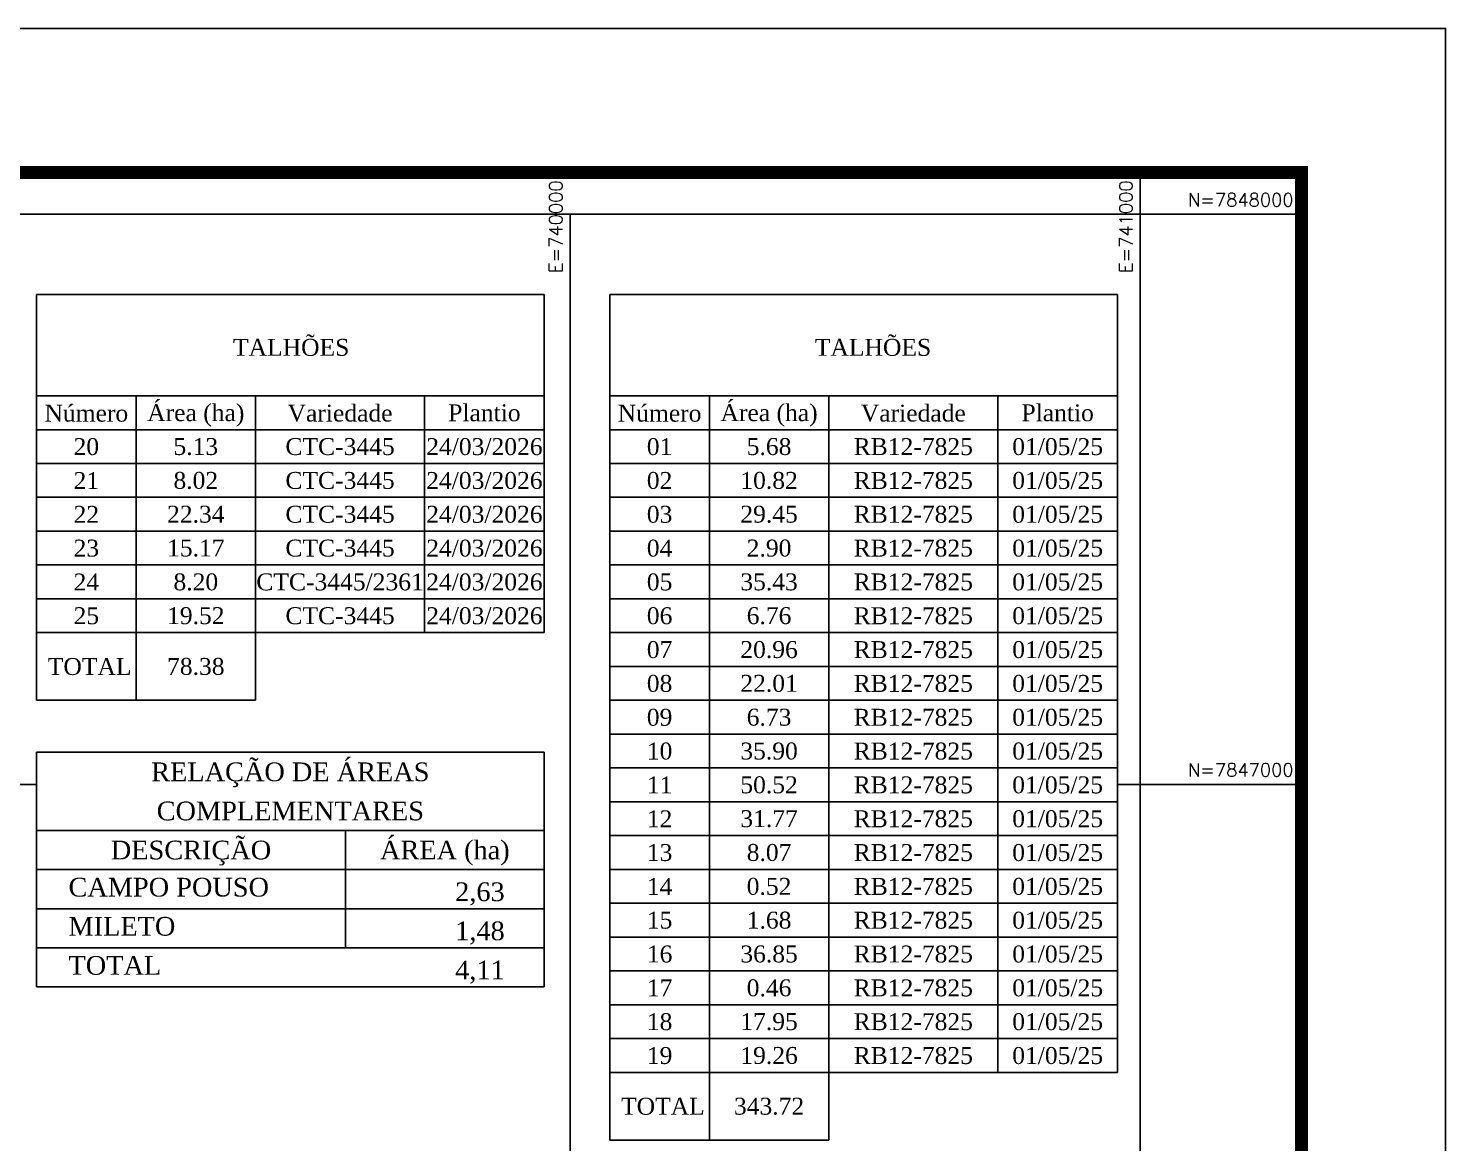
# Model space of a CAD drawing. Extents: x 736225 to 741536, y 7840815 to 7848326.
# Drawn here: x 739050 to 741536, y 7846371 to 7848326 of the extents above; entities that cross this region are included whole.
import ezdxf
from ezdxf.enums import TextEntityAlignment as Align

# ---------------------------------------------------------------- set-up
doc = ezdxf.new("R2010")
doc.units = 0
doc.header["$LTSCALE"] = 0.6
doc.linetypes.add('LIN0', pattern=[0])
for name, color, linetype in [('MALHA', 8, 'Continuous'), ('QUADRO_DE_AREAS_COMPLEMENTARES', 7, 'Continuous'), ('TABELAS', 7, 'Continuous'), ('TG', 7, 'LIN0')]:
    doc.layers.add(name, color=color, linetype=linetype)
doc.styles.add('AGROCAD', font='romans.shx')
doc.styles.add('AREAS', font='times.ttf')

# ---------------------------------------------------------------- blocks, each defined once
blk = doc.blocks.new('coordf')
at = {"layer": 'MALHA', "linetype": 'Continuous', "style": 'AGROCAD'}
blk.add_attdef('COORDF', text='', height=10, dxfattribs=at).set_placement((-6, 6), align=Align.RIGHT)

msp = doc.modelspace()

# ---------------------------------------------------------------- linework, layer by layer
at = {"layer": 'MALHA'}
for points in [[(741000, 7841582.2), (741000, 7848073.3)], [(736477.6, 7848000), (741282.6, 7848000)], [(740000, 7846272.1), (740000, 7848000)], [(736477.6, 7847000), (739063.9, 7847000)], [(740959.8, 7847000), (741282.6, 7847000)]]:
    msp.add_lwpolyline(points, dxfattribs=at)
at = {"layer": 'QUADRO_DE_AREAS_COMPLEMENTARES', "linetype": 'Continuous'}
msp.add_line((739605.9, 7846919.1), (739605.9, 7846713.3), dxfattribs=at)
at = {"layer": 'TABELAS'}
for p, q in [((739063.9, 7847622.1), (739063.9, 7847859.5)), ((739063.9, 7847859.5), (739954.3, 7847859.5)), ((739954.3, 7847859.5), (739954.3, 7847622.1)), ((740069.4, 7847622.1), (740069.4, 7847859.5)), ((740069.4, 7847859.5), (740959.8, 7847859.5)), ((740959.8, 7847859.5), (740959.8, 7847622.1)), ((739954.3, 7847681.5), (739063.9, 7847681.5)), ((739238.7, 7847681.5), (739238.7, 7847622.1)), ((739448, 7847681.5), (739448, 7847622.1)), ((739744.7, 7847681.5), (739744.7, 7847622.1)), ((740959.8, 7847681.5), (740069.4, 7847681.5)), ((740244.2, 7847681.5), (740244.2, 7847622.1)), ((740453.5, 7847681.5), (740453.5, 7847622.1)), ((740750.2, 7847681.5), (740750.2, 7847622.1)), ((739063.9, 7847622.1), (739063.9, 7847562.8)), ((739063.9, 7847622.1), (739463.8, 7847622.1)), ((739954.3, 7847622.1), (739063.9, 7847622.1)), ((739238.7, 7847622.1), (739238.7, 7847562.8)), ((739448, 7847622.1), (739448, 7847562.8)), ((739744.7, 7847622.1), (739744.7, 7847562.8)), ((739744.7, 7847622.1), (739744.7, 7847562.8)), ((739954.3, 7847622.1), (739954.3, 7847562.8)), ((740069.4, 7847622.1), (740069.4, 7847562.8)), ((740069.4, 7847622.1), (740469.3, 7847622.1)), ((740959.8, 7847622.1), (740069.4, 7847622.1)), ((740244.2, 7847622.1), (740244.2, 7847562.8)), ((740453.5, 7847622.1), (740453.5, 7847562.8)), ((740750.2, 7847622.1), (740750.2, 7847562.8)), ((740750.2, 7847622.1), (740750.2, 7847562.8)), ((740959.8, 7847622.1), (740959.8, 7847562.8)), ((739063.9, 7847562.8), (739063.9, 7847503.5)), ((739063.9, 7847562.8), (739954.3, 7847562.8)), ((739238.7, 7847562.8), (739238.7, 7847503.5)), ((739448, 7847562.8), (739448, 7847503.5)), ((739744.7, 7847562.8), (739744.7, 7847503.5)), ((739744.7, 7847562.8), (739744.7, 7847503.5)), ((739954.3, 7847562.8), (739954.3, 7847503.5)), ((740069.4, 7847562.8), (740069.4, 7847503.5)), ((740069.4, 7847562.8), (740959.8, 7847562.8)), ((740244.2, 7847562.8), (740244.2, 7847503.5)), ((740453.5, 7847562.8), (740453.5, 7847503.5)), ((740750.2, 7847562.8), (740750.2, 7847503.5)), ((740750.2, 7847562.8), (740750.2, 7847503.5)), ((740959.8, 7847562.8), (740959.8, 7847503.5)), ((739063.9, 7847503.5), (739063.9, 7847444.1)), ((739063.9, 7847503.5), (739954.3, 7847503.5)), ((739238.7, 7847503.5), (739238.7, 7847444.1)), ((739448, 7847503.5), (739448, 7847444.1)), ((739744.7, 7847503.5), (739744.7, 7847444.1)), ((739744.7, 7847503.5), (739744.7, 7847444.1)), ((739954.3, 7847503.5), (739954.3, 7847444.1)), ((740069.4, 7847503.5), (740069.4, 7847444.1)), ((740069.4, 7847503.5), (740959.8, 7847503.5)), ((740244.2, 7847503.5), (740244.2, 7847444.1)), ((740453.5, 7847503.5), (740453.5, 7847444.1)), ((740750.2, 7847503.5), (740750.2, 7847444.1)), ((740750.2, 7847503.5), (740750.2, 7847444.1)), ((740959.8, 7847503.5), (740959.8, 7847444.1)), ((739063.9, 7847444.1), (739063.9, 7847384.8)), ((739063.9, 7847444.1), (739954.3, 7847444.1)), ((739238.7, 7847444.1), (739238.7, 7847384.8)), ((739448, 7847444.1), (739448, 7847384.8)), ((739744.7, 7847444.1), (739744.7, 7847384.8)), ((739744.7, 7847444.1), (739744.7, 7847384.8)), ((739954.3, 7847444.1), (739954.3, 7847384.8)), ((740069.4, 7847444.1), (740069.4, 7847384.8)), ((740069.4, 7847444.1), (740959.8, 7847444.1)), ((740244.2, 7847444.1), (740244.2, 7847384.8)), ((740453.5, 7847444.1), (740453.5, 7847384.8)), ((740750.2, 7847444.1), (740750.2, 7847384.8)), ((740750.2, 7847444.1), (740750.2, 7847384.8)), ((740959.8, 7847444.1), (740959.8, 7847384.8)), ((739063.9, 7847384.8), (739063.9, 7847325.4)), ((739063.9, 7847384.8), (739954.3, 7847384.8)), ((739238.7, 7847384.8), (739238.7, 7847325.4)), ((739448, 7847384.8), (739448, 7847325.4)), ((739744.7, 7847384.8), (739744.7, 7847325.4)), ((739744.7, 7847384.8), (739744.7, 7847325.4)), ((739954.3, 7847384.8), (739954.3, 7847325.4)), ((740069.4, 7847384.8), (740069.4, 7847325.4)), ((740069.4, 7847384.8), (740959.8, 7847384.8)), ((740244.2, 7847384.8), (740244.2, 7847325.4)), ((740453.5, 7847384.8), (740453.5, 7847325.4)), ((740750.2, 7847384.8), (740750.2, 7847325.4)), ((740750.2, 7847384.8), (740750.2, 7847325.4)), ((740959.8, 7847384.8), (740959.8, 7847325.4)), ((739063.9, 7847325.4), (739063.9, 7847266.1)), ((739063.9, 7847325.4), (739954.3, 7847325.4)), ((739238.7, 7847325.4), (739238.7, 7847266.1)), ((739448, 7847325.4), (739448, 7847266.1)), ((739744.7, 7847325.4), (739744.7, 7847266.1)), ((739744.7, 7847325.4), (739744.7, 7847266.1)), ((739954.3, 7847325.4), (739954.3, 7847266.1)), ((740069.4, 7847325.4), (740069.4, 7847266.1)), ((740069.4, 7847325.4), (740959.8, 7847325.4)), ((740244.2, 7847325.4), (740244.2, 7847266.1)), ((740453.5, 7847325.4), (740453.5, 7847266.1)), ((740750.2, 7847325.4), (740750.2, 7847266.1)), ((740750.2, 7847325.4), (740750.2, 7847266.1)), ((740959.8, 7847325.4), (740959.8, 7847266.1)), ((739063.9, 7847147.4), (739063.9, 7847266.1)), ((739063.9, 7847266.1), (739954.3, 7847266.1)), ((739238.7, 7847266.1), (739238.7, 7847147.4)), ((739448, 7847266.1), (739448, 7847147.4)), ((740069.4, 7847266.1), (740069.4, 7847206.8)), ((740069.4, 7847266.1), (740959.8, 7847266.1)), ((740244.2, 7847266.1), (740244.2, 7847206.8)), ((740453.5, 7847266.1), (740453.5, 7847206.8)), ((740750.2, 7847266.1), (740750.2, 7847206.8)), ((740750.2, 7847266.1), (740750.2, 7847206.8)), ((740959.8, 7847266.1), (740959.8, 7847206.8)), ((740069.4, 7847206.8), (740069.4, 7847147.4)), ((740069.4, 7847206.8), (740959.8, 7847206.8)), ((740244.2, 7847206.8), (740244.2, 7847147.4)), ((740453.5, 7847206.8), (740453.5, 7847147.4)), ((740750.2, 7847206.8), (740750.2, 7847147.4)), ((740750.2, 7847206.8), (740750.2, 7847147.4)), ((740959.8, 7847206.8), (740959.8, 7847147.4)), ((739448, 7847147.4), (739063.9, 7847147.4)), ((740069.4, 7847147.4), (740069.4, 7847088.1)), ((740069.4, 7847147.4), (740959.8, 7847147.4)), ((740244.2, 7847147.4), (740244.2, 7847088.1)), ((740453.5, 7847147.4), (740453.5, 7847088.1)), ((740750.2, 7847147.4), (740750.2, 7847088.1)), ((740750.2, 7847147.4), (740750.2, 7847088.1)), ((740959.8, 7847147.4), (740959.8, 7847088.1)), ((740069.4, 7847088.1), (740069.4, 7847028.7)), ((740069.4, 7847088.1), (740959.8, 7847088.1)), ((740244.2, 7847088.1), (740244.2, 7847028.7)), ((740453.5, 7847088.1), (740453.5, 7847028.7)), ((740750.2, 7847088.1), (740750.2, 7847028.7)), ((740750.2, 7847088.1), (740750.2, 7847028.7)), ((740959.8, 7847088.1), (740959.8, 7847028.7)), ((739063.9, 7846850.5), (739063.9, 7847056.3)), ((739063.9, 7847056.3), (739954.3, 7847056.3)), ((739954.3, 7846850.5), (739954.3, 7847056.3)), ((740069.4, 7847028.7), (740069.4, 7846969.4)), ((740069.4, 7847028.7), (740959.8, 7847028.7)), ((740244.2, 7847028.7), (740244.2, 7846969.4)), ((740453.5, 7847028.7), (740453.5, 7846969.4)), ((740750.2, 7847028.7), (740750.2, 7846969.4)), ((740750.2, 7847028.7), (740750.2, 7846969.4)), ((740959.8, 7847028.7), (740959.8, 7846969.4)), ((740069.4, 7846969.4), (740069.4, 7846910.1)), ((740069.4, 7846969.4), (740959.8, 7846969.4)), ((740244.2, 7846969.4), (740244.2, 7846910.1)), ((740453.5, 7846969.4), (740453.5, 7846910.1)), ((740750.2, 7846969.4), (740750.2, 7846910.1)), ((740750.2, 7846969.4), (740750.2, 7846910.1)), ((740959.8, 7846969.4), (740959.8, 7846910.1)), ((739954.3, 7846919.1), (739063.9, 7846919.1)), ((740069.4, 7846910.1), (740069.4, 7846850.7)), ((740069.4, 7846910.1), (740959.8, 7846910.1)), ((740244.2, 7846910.1), (740244.2, 7846850.7)), ((740453.5, 7846910.1), (740453.5, 7846850.7)), ((740750.2, 7846910.1), (740750.2, 7846850.7)), ((740750.2, 7846910.1), (740750.2, 7846850.7)), ((740959.8, 7846910.1), (740959.8, 7846850.7)), ((739063.9, 7846850.5), (739063.9, 7846644.6)), ((739954.3, 7846850.5), (739063.9, 7846850.5)), ((739954.3, 7846850.5), (739954.3, 7846644.6)), ((740069.4, 7846850.7), (740069.4, 7846791.4)), ((740069.4, 7846850.7), (740959.8, 7846850.7)), ((740244.2, 7846850.7), (740244.2, 7846791.4)), ((740453.5, 7846850.7), (740453.5, 7846791.4)), ((740750.2, 7846850.7), (740750.2, 7846791.4)), ((740750.2, 7846850.7), (740750.2, 7846791.4)), ((740959.8, 7846850.7), (740959.8, 7846791.4)), ((740069.4, 7846791.4), (740069.4, 7846732)), ((740069.4, 7846791.4), (740959.8, 7846791.4)), ((740244.2, 7846791.4), (740244.2, 7846732)), ((740453.5, 7846791.4), (740453.5, 7846732)), ((740750.2, 7846791.4), (740750.2, 7846732)), ((740750.2, 7846791.4), (740750.2, 7846732)), ((740959.8, 7846791.4), (740959.8, 7846732)), ((739954.3, 7846781.9), (739063.9, 7846781.9)), ((740069.4, 7846732), (740069.4, 7846672.7)), ((740069.4, 7846732), (740959.8, 7846732)), ((740244.2, 7846732), (740244.2, 7846672.7)), ((740453.5, 7846732), (740453.5, 7846672.7)), ((740750.2, 7846732), (740750.2, 7846672.7)), ((740750.2, 7846732), (740750.2, 7846672.7)), ((740959.8, 7846732), (740959.8, 7846672.7)), ((739954.3, 7846713.3), (739063.9, 7846713.3)), ((740069.4, 7846672.7), (740069.4, 7846613.4)), ((740069.4, 7846672.7), (740959.8, 7846672.7)), ((740244.2, 7846672.7), (740244.2, 7846613.4)), ((740453.5, 7846672.7), (740453.5, 7846613.4)), ((740750.2, 7846672.7), (740750.2, 7846613.4)), ((740750.2, 7846672.7), (740750.2, 7846613.4)), ((740959.8, 7846672.7), (740959.8, 7846613.4)), ((739954.3, 7846644.6), (739063.9, 7846644.6)), ((740069.4, 7846613.4), (740069.4, 7846376)), ((740069.4, 7846613.4), (740069.4, 7846554)), ((740069.4, 7846613.4), (740959.8, 7846613.4)), ((740244.2, 7846613.4), (740244.2, 7846554)), ((740453.5, 7846613.4), (740453.5, 7846554)), ((740750.2, 7846613.4), (740750.2, 7846554)), ((740750.2, 7846613.4), (740750.2, 7846554)), ((740959.8, 7846613.4), (740959.8, 7846554)), ((740069.4, 7846554), (740959.8, 7846554)), ((740244.2, 7846554), (740244.2, 7846494.7)), ((740453.5, 7846554), (740453.5, 7846494.7)), ((740750.2, 7846554), (740750.2, 7846494.7)), ((740750.2, 7846554), (740750.2, 7846494.7)), ((740959.8, 7846554), (740959.8, 7846494.7)), ((740069.4, 7846494.7), (740959.8, 7846494.7)), ((740244.2, 7846494.7), (740244.2, 7846376)), ((740453.5, 7846494.7), (740453.5, 7846376)), ((740453.5, 7846376), (740069.4, 7846376))]:
    msp.add_line(p, q, dxfattribs=at)
at = {"layer": 'TG', "color": 174, "linetype": 'LIN0', "flags": 128}
msp.add_lwpolyline([(741535.5, 7840815.2), (741535.5, 7848326.2), (736224.7, 7848326.2), (736224.7, 7840815.2)], close=True, dxfattribs=at)
at = {"layer": 'TG', "color": 174, "linetype": 'LIN0', "const_width": 23, "flags": 128}
msp.add_lwpolyline([(741282.6, 7841068.1), (741282.6, 7848073.3), (736477.6, 7848073.3), (736477.6, 7841068.1)], close=True, dxfattribs=at)

# ---------------------------------------------------------------- block references
at = {"layer": 'MALHA'}
ref = msp.add_blockref('coordf', (740000, 7848073.3), dxfattribs=dict(at, xscale=2.3, yscale=2.3, zscale=2.3, rotation=90))
ref.add_attrib('COORDF', 'E=740000', dxfattribs={"height": 23, "rotation": 90, "style": 'AGROCAD'}).set_placement((739986.2, 7848059.5), align=Align.RIGHT)
ref = msp.add_blockref('coordf', (741000, 7848073.3), dxfattribs=dict(at, xscale=2.3, yscale=2.3, zscale=2.3, rotation=90))
ref.add_attrib('COORDF', 'E=741000', dxfattribs={"height": 23, "rotation": 90, "style": 'AGROCAD'}).set_placement((740986.2, 7848059.5), align=Align.RIGHT)
ref = msp.add_blockref('coordf', (741282.6, 7848000), dxfattribs=dict(at, xscale=2.3, yscale=2.3, zscale=2.3))
ref.add_attrib('COORDF', 'N=7848000', dxfattribs={"height": 23, "style": 'AGROCAD'}).set_placement((741268.8, 7848013.8), align=Align.RIGHT)
ref = msp.add_blockref('coordf', (741282.6, 7847000), dxfattribs=dict(at, xscale=2.3, yscale=2.3, zscale=2.3))
ref.add_attrib('COORDF', 'N=7847000', dxfattribs={"height": 23, "style": 'AGROCAD'}).set_placement((741268.8, 7847013.8), align=Align.RIGHT)

# ---------------------------------------------------------------- texts
at = {"layer": 'QUADRO_DE_AREAS_COMPLEMENTARES', "linetype": 'Continuous', "style": 'AREAS'}
for s, p in [('DESCRIÇÃO', (739334.9, 7846884.8)), ('ÁREA (ha)', (739780.1, 7846884.8))]:
    msp.add_text(s, height=32.86, dxfattribs=at).set_placement(p, align=Align.MIDDLE_CENTER)
for s, height, p in [('CAMPO POUSO', 32.864, (739120, 7846819.6)), ('MILETO', 32.86, (739120, 7846751)), ('TOTAL', 32.86, (739120, 7846682.4))]:
    msp.add_text(s, height=height, dxfattribs=at).set_placement(p, align=Align.MIDDLE_LEFT)
for s, p in [('2,63', (739885.1, 7846795.2)), ('1,48', (739885.1, 7846726.6)), ('4,11', (739885.1, 7846657.9))]:
    msp.add_text(s, height=32.86, dxfattribs=at).set_placement(p, align=Align.RIGHT)
at = {"layer": 'QUADRO_DE_AREAS_COMPLEMENTARES', "insert": (739509.1, 7847038.4), "char_height": 32.864, "width": 503.282, "attachment_point": 2, "line_spacing_factor": 1.252661, "style": 'AREAS'}
msp.add_mtext('RELAÇÃO DE ÁREAS COMPLEMENTARES', dxfattribs=at)
at = {"layer": 'TABELAS', "style": 'AREAS'}
for s, p in [('TALHÕES', (739510.6, 7847770.5)), ('TALHÕES', (740531.2, 7847770.5)), ('Número', (739151.3, 7847651.8)), ('Área (ha)', (739343.3, 7847651.8)), ('Variedade', (739596.3, 7847651.8)), ('Número', (740156.8, 7847651.8)), ('Área (ha)', (740348.8, 7847651.8)), ('Variedade', (740601.8, 7847651.8)), ('20', (739151.3, 7847592.5)), ('5.13', (739343.3, 7847592.5)), ('CTC-3445', (739596.3, 7847592.5)), ('24/03/2026', (739849.5, 7847592.5)), ('01', (740156.8, 7847592.5)), ('5.68', (740348.8, 7847592.5)), ('RB12-7825', (740601.8, 7847592.5)), ('01/05/25', (740855, 7847592.5)), ('21', (739151.3, 7847533.1)), ('8.02', (739343.3, 7847533.1)), ('CTC-3445', (739596.3, 7847533.1)), ('24/03/2026', (739849.5, 7847533.1)), ('02', (740156.8, 7847533.1)), ('10.82', (740348.8, 7847533.1)), ('RB12-7825', (740601.8, 7847533.1)), ('01/05/25', (740855, 7847533.1)), ('22', (739151.3, 7847473.8)), ('22.34', (739343.3, 7847473.8)), ('CTC-3445', (739596.3, 7847473.8)), ('24/03/2026', (739849.5, 7847473.8)), ('03', (740156.8, 7847473.8)), ('29.45', (740348.8, 7847473.8)), ('RB12-7825', (740601.8, 7847473.8)), ('01/05/25', (740855, 7847473.8)), ('23', (739151.3, 7847414.4)), ('15.17', (739343.3, 7847414.4)), ('CTC-3445', (739596.3, 7847414.4)), ('24/03/2026', (739849.5, 7847414.4)), ('04', (740156.8, 7847414.4)), ('2.90', (740348.8, 7847414.4)), ('RB12-7825', (740601.8, 7847414.4)), ('01/05/25', (740855, 7847414.4)), ('24', (739151.3, 7847355.1)), ('8.20', (739343.3, 7847355.1)), ('CTC-3445/2361', (739596.3, 7847355.1)), ('24/03/2026', (739849.5, 7847355.1)), ('05', (740156.8, 7847355.1)), ('35.43', (740348.8, 7847355.1)), ('RB12-7825', (740601.8, 7847355.1)), ('01/05/25', (740855, 7847355.1)), ('25', (739151.3, 7847295.8)), ('19.52', (739343.3, 7847295.8)), ('CTC-3445', (739596.3, 7847295.8)), ('24/03/2026', (739849.5, 7847295.8)), ('06', (740156.8, 7847295.8)), ('6.76', (740348.8, 7847295.8)), ('RB12-7825', (740601.8, 7847295.8)), ('01/05/25', (740855, 7847295.8)), ('07', (740156.8, 7847236.4)), ('20.96', (740348.8, 7847236.4)), ('RB12-7825', (740601.8, 7847236.4)), ('01/05/25', (740855, 7847236.4)), ('78.38', (739343.3, 7847206.8)), ('08', (740156.8, 7847177.1)), ('22.01', (740348.8, 7847177.1)), ('RB12-7825', (740601.8, 7847177.1)), ('01/05/25', (740855, 7847177.1)), ('09', (740156.8, 7847117.7)), ('6.73', (740348.8, 7847117.7)), ('RB12-7825', (740601.8, 7847117.7)), ('01/05/25', (740855, 7847117.7)), ('10', (740156.8, 7847058.4)), ('35.90', (740348.8, 7847058.4)), ('RB12-7825', (740601.8, 7847058.4)), ('01/05/25', (740855, 7847058.4)), ('11', (740156.8, 7846999.1)), ('50.52', (740348.8, 7846999.1)), ('RB12-7825', (740601.8, 7846999.1)), ('01/05/25', (740855, 7846999.1)), ('12', (740156.8, 7846939.7)), ('31.77', (740348.8, 7846939.7)), ('RB12-7825', (740601.8, 7846939.7)), ('01/05/25', (740855, 7846939.7)), ('13', (740156.8, 7846880.4)), ('8.07', (740348.8, 7846880.4)), ('RB12-7825', (740601.8, 7846880.4)), ('01/05/25', (740855, 7846880.4)), ('14', (740156.8, 7846821)), ('0.52', (740348.8, 7846821)), ('RB12-7825', (740601.8, 7846821)), ('01/05/25', (740855, 7846821)), ('15', (740156.8, 7846761.7)), ('1.68', (740348.8, 7846761.7)), ('RB12-7825', (740601.8, 7846761.7)), ('01/05/25', (740855, 7846761.7)), ('16', (740156.8, 7846702.4)), ('36.85', (740348.8, 7846702.4)), ('RB12-7825', (740601.8, 7846702.4)), ('01/05/25', (740855, 7846702.4)), ('17', (740156.8, 7846643)), ('0.46', (740348.8, 7846643)), ('RB12-7825', (740601.8, 7846643)), ('01/05/25', (740855, 7846643)), ('18', (740156.8, 7846583.7)), ('17.95', (740348.8, 7846583.7)), ('RB12-7825', (740601.8, 7846583.7)), ('01/05/25', (740855, 7846583.7)), ('19', (740156.8, 7846524.3)), ('19.26', (740348.8, 7846524.3)), ('RB12-7825', (740601.8, 7846524.3)), ('01/05/25', (740855, 7846524.3)), ('343.72', (740348.8, 7846435.3))]:
    msp.add_text(s, height=29.67, dxfattribs=at).set_placement(p, align=Align.MIDDLE)
for p in [(739849.5, 7847651.8), (740855, 7847651.8)]:
    msp.add_text('Plantio', height=29.67, dxfattribs=at).set_placement(p, align=Align.MIDDLE_CENTER)
at = {"layer": 'TABELAS', "color": 1, "style": 'AREAS'}
for p in [(739083.7, 7847191.9), (740089.2, 7846420.5)]:
    msp.add_text('TOTAL', height=29.67, dxfattribs=at).set_placement(p)

doc.saveas('drawing.dxf')
